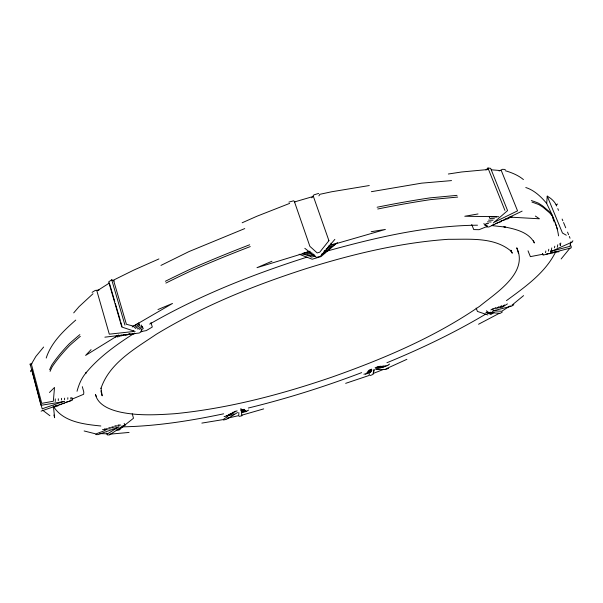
<?xml version="1.0" encoding="UTF-8"?>
<svg xmlns="http://www.w3.org/2000/svg" width="603" height="603" viewBox="0 0 603 603"><rect width="100%" height="100%" fill="white"/><g stroke="black" fill="none" stroke-linecap="round" stroke-linejoin="round"><path stroke-width="0.9" d="M58.287 400.513L58.303 398.787M61.536 399.985L61.559 398.319M64.544 399.812L64.589 398.168M238.833 412.482L238.758 415.603L227.045 418.301M67.77 399.269L67.83 397.709M70.762 399.118L70.83 397.618M30.685 371.719L30.738 370.483L32.524 369.88M546.68 203.55L547.23 196.126C551.255 198.395 554.888 201.681 556.712 206.007M545.527 252.74L545.828 250.946M548.466 251.089L548.79 249.243M550.682 250.856L550.569 251.474L569.941 246.31L571.018 241.735M551.775 247.923L550.765 253.479L549.325 253.72M554.459 247.818L554.768 246.182M557.278 247.32L557.783 244.773M560.255 245.617L560.79 243.001M374.056 369.375L373.151 373.483L383.938 369.255M374.146 369.918L373.121 374.373L370.242 375.526M77.026 391.279C78.872 384.428 81.691 377.614 86.515 372.3L85.505 373.453C99.035 356.901 116.748 344.464 134.627 333.052M46.212 358.054C51.157 342.527 63.797 330.58 75.759 320.072M100.95 388.513C109.422 362.863 135.253 348.602 156.298 334.273C203.173 305.834 254.398 285.242 306.49 268.516C352.619 254.097 400.023 242.67 448.361 239.293C469.435 239.512 494.452 236.632 511.593 251.609L510.869 250.712L512.271 253.207L510.945 250.177M572.85 240.703L572.435 241.924L550.381 251.79M555.318 252.544C544.803 273.28 524.723 287.179 506.475 300.633M318.904 195.869L319.869 194.302L331.748 191.746L369.277 185.536M569.963 248.157L561.137 258.966M311.789 197.837L313.907 194.867L318.64 193.42M334.861 239.376L320.381 256.267L316.5 257.428L304.817 248.315M73.709 312.882L78.993 306.723L93.02 293.736M43.627 347.034L35.826 356.494L31.364 364.129L41.765 403.347L53.335 401.236L54.519 387.435L49.476 392.493M91.068 349.642L85.603 355.416L118.467 335.155M485.995 169.971L487.955 168.018L490.638 168.335L507.583 210.605L493.299 222.997M124.278 425.53L123.645 426.133L121.904 426.065M123.02 426.743L122.462 427.271L120.713 427.203M119.59 429.547L118.964 430.135L116.228 430.037M120.736 428.748L120.178 429.276L117.479 429.178M124.979 425.258L125.56 424.723M121.889 427.542L121.203 428.145L119.439 428.077M523.577 295.621L511.977 305.163M337.401 242.572L320.984 256.599L312.181 259.23L299.148 254.217M332.087 246.401L330.632 247.577L326.246 248.881M121.776 427.527L133.504 418.233L132.23 413.786M330.075 248.496L328.756 249.536L324.271 250.878M325.56 252.318L324.18 253.366L321.512 254.165M334.567 244.652L333.158 245.73L327.844 247.313M327.866 250.147L326.246 251.368L323.547 252.175M114.299 280.968L111.728 279.815L108.676 281.85L121.821 327.045L135.14 331.469M227.776 416.492L223.004 419.62L201.854 423.102M502.322 312.007L500.264 313.349L487.314 312.399L486.644 310.651M388.098 365.026L389.613 364.046M487.812 311.939L485.882 312.686M490.872 309.972L493.171 308.495M488.611 312.203L487.141 313.145L486.711 312.867M492.289 309.844L495.968 307.485M490.427 312.135L487.721 313.379M495.734 308.736L498.771 306.791M109.377 283.026L96.902 290.985L109.301 334.175L132.607 331.612L133.776 330.919M492.327 311.517L493.51 310.756L511.548 306.173L513.824 304.771M491.49 312.226L489.154 313.726L488.649 313.5M497.724 308.239L501.628 305.744M492.327 312.776L489.644 314.005M499.977 307.892L504.568 304.96M494.053 312.437L490.902 314.442L490.465 314.178M501.937 307.409L507.447 303.889M510.326 305.811L501.719 311.261L493.39 310.862M118.474 427.037L107.553 433.828L99.842 433.602M92.078 292.372L95.297 290.405L99.02 290.096M231.74 415.429L234.085 413.99M237.559 412.542L226.494 419.296L223.502 420.012M115.301 337.054L118.512 335.132M132.17 326.962L137.793 323.6M121.52 335.125L119.145 336.534L116.99 336.979M134.168 327.572L138.909 324.738L138.373 322.952M124.896 334.582L120.932 335.977M135.2 328.439L139.964 325.597M129.509 333.595L127.173 334.989L125.017 335.426M137.303 328.959L141.2 326.645M139.074 329.366L142.233 327.497M149.634 324.113C198.621 295.832 251.549 274.908 305.322 257.669L307.048 257.127M140.989 329.984L143.31 328.612M485.807 314.05C454.202 332.894 420.917 348.76 386.915 362.75M499.058 313.439L478.548 324.241M246.446 411.231L248.624 410.078M499.111 171.003L502.427 169.315L505.269 169.466M160.941 265.418L188.897 251.617L244.765 228.575M495.018 221.881L517.547 210.854L501.319 170.626L491.241 169.797M522.123 211.125L488.935 226.992L486.621 226.939L485.603 224.346M555.981 204.832L557.647 204.04M406.889 359.313L385.784 368.93M242.157 222.771L256.893 216.251L289.644 203.399M65.84 402.405L67.687 401.598M158.906 258.951L133.813 270.084L113.507 280.124L126.411 324.286L133.519 326.125L172.511 303.46L157.978 309.527M271.945 261.242L256.984 267.679L309.987 251.413M62.833 403.799L64.461 403.098M53.418 407.522L55.265 406.731M56.629 406.384L58.25 405.691M69.066 401.304L70.694 400.618M487.314 226.374L479.038 229.69L473.724 229.577L471.742 224.482M59.614 404.922L61.461 404.153M53.102 406.927L56.539 405.518M72.043 399.163L83.644 394.272L83.817 392.093L82.325 386.689M505.269 219.643L502.97 220.57L501.161 220.51M499.585 222.236L501.628 221.422M369.051 370.182L371.652 369.157M375.111 367.792L378.578 366.436M368.222 370.92L371.697 369.549M376.905 367.498L380.38 366.134M367.626 371.847L371.915 370.159M377.923 367.8L382.212 366.111M367.001 372.503L371.275 370.822M379.822 367.461L384.088 365.787M366.247 373.483L371.433 371.448M380.063 368.056L386.108 365.682M368.976 372.541L370.717 371.863M365.471 374.199L370.672 372.149M382.815 367.385L388.015 365.335M492.003 225.349L494.091 224.542M512.151 216.831L508.706 217.381M509.136 218.301L507.04 219.115L505.239 219.055M388.52 368.365L385.566 369.496L375.775 369.277M495.508 223.69L497.912 222.771M361.687 372.616C324.663 386.704 286.787 398.628 248.308 408.035M117.939 427.474L98.04 434.612L95.756 434.597M41.11 411.133L72.3 400.234L71.855 397.505M63.737 401.417L42.165 408.796L32.072 370.717M345.662 383.35L369.307 375.398L369.217 373.476M302.819 253.35L310.032 251.202M328.959 245.564L334.364 243.959M311.02 252.325L303.935 254.436L302.751 254.134M312.211 253.064L306.068 254.896L304.839 254.519M313.5 254.089L308.11 255.695L306.935 255.393M314.532 254.858L310.025 256.207L308.676 255.876M315.286 256.026L311.728 257.089L310.605 256.78M263.684 408.894L241.411 415.309M326.901 251.127C375.971 237.492 426.321 225.658 477.493 225.198M288.912 202.111L293.661 200.784L294.92 202.043M230.369 413.598L234.039 412.761M241.381 411.08L245.052 410.244M228.349 414.495L232.879 413.454M241.931 411.389L245.557 410.56M226.253 415.678L231.71 414.427M241.705 412.143L246.25 411.095M227.316 415.61L229.14 415.196M224.082 416.605L230.444 415.15M241.343 412.648L246.793 411.404M234.552 411.487L237.16 410.892M240.642 410.1L244.125 409.309M232.313 412.437L235.811 411.638M241.924 410.244L244.547 409.648M239.044 416.402L241.931 415.761L240.936 408.427M128.733 334.559L131.183 334.054M223.63 413.816C190.329 420.826 156.531 426.193 122.432 426.849M132.698 334.07L134.816 333.647M371.373 191.686L421.618 183.154L451.541 180.599M543.092 254.187L530.369 256.637L528.032 250.833M553.999 252.077L557.639 251.376M123.547 334.793L125.364 334.454M140.793 331.62L146.235 330.617L152.303 327.037L150.961 322.552M363.873 374.207L365.501 373.913M551.888 253.011L553.524 252.725M478.021 213.959L464.777 216.251L498.734 216.733M64.611 401.425L40.989 405.322L30.15 364.061L31.997 363.82M371.199 231.695L385.385 229.434L331.605 244.954L330.987 243.182M557.383 251.979L558.996 251.73M554.843 252.634L556.268 252.416M546.356 254.097L547.984 253.855M448.338 174.011L461.544 171.991L487.917 169.533M104.884 337.175L139.18 333.029L141.833 331.454L141.306 329.66M129.072 432.434L109.776 434.175M457.692 197.06L430.708 199.601A372.601 93.352 -18 0 0 377.757 209M457.029 195.364L430.052 197.882A372.458 93.767 -18 0 0 377.109 207.236M375.684 368.735L379.317 368.81M487.382 225.228L484.608 225.16L483.93 223.411M485.905 223.427L488.528 223.494M487.412 221.881L491.159 221.987M488.536 220.125L493.043 220.261M494.437 218.708L489.938 218.557L489.259 216.839M491.113 216.779L496.668 216.967M102.555 429.562L107.115 429.72M105.789 428.748L110.289 428.914M108.864 427.67L113.274 427.844M111.97 426.856L116.341 427.03M118.18 424.972L120.728 425.077M114.932 425.778L119.288 425.952M510.281 217.133L539.451 218.791L535.381 216.07M491.339 225.53L505.367 227.097L503.897 226.803C514.924 228.952 528.831 231.997 534.364 242.986L533.459 240.74M100.822 425.989C84.314 424.286 63.714 422.138 53.818 406.957M84.134 430.964L95.907 433.926L105.178 430.444L104.681 428.665M505.239 170.702C511.736 172.616 518.196 175.217 523.442 179.588M487.872 314.954L477.433 311.427L476.151 308.08M525.778 187.518C534.266 190.231 540.989 196.638 546.604 203.354C551.647 213.643 557.014 224.369 558.551 235.871M566.292 235.215L562.463 233.029L547.23 196.126M49.913 415.723L42.564 410.146M96.284 396.314L95.417 394.37C98.01 405.585 111.058 410.108 121.075 412.264C138.796 415.904 157.082 414.917 175.006 413.696C228.499 408.404 280.802 394.588 331.552 377.244C383.259 358.951 434.484 337.363 479.845 306.136C495.772 292.983 528.725 272.85 516.756 247.795L518.459 253.305M557.79 208.615L558.514 210.357M562.117 219.062L562.84 220.804M563.556 222.545L565.72 227.768M567.529 232.117L568.606 234.733M569.33 236.474L570.046 238.215M570.204 244.245L571.267 246.823L571.131 247.901L543.137 255.122L542.436 253.388M559.72 243.695L560.436 245.436M487.955 168.018L504.922 210.417M555.197 223.065L556.117 225.575M556.433 226.434L557.338 228.929M142.361 326.253L142.888 328.024M141.253 325.002L141.788 326.803M138.856 323.2L139.376 324.972M111.728 279.815L124.934 325.092M109.64 283.915L114.796 301.658M115.316 303.43L120.223 320.291M120.736 322.062L122.025 326.502M124.188 423.344L124.685 425.115L109.256 434.982L107.228 434.876L106.723 433.082M100.874 390.842L102.156 395.817L100.995 388.098M53.908 415.015L54.632 417.736L53.365 405.917M30.15 364.061L30.376 365.275M55.25 398.877L55.25 401.5M79.86 334.627A382.083 97.927 -19.9 0 0 69.217 343.831A389.236 101.214 -20.1 0 0 51.768 365.086A397.347 105.148 -20.4 0 0 49.642 369.775M165.335 281.284A372.006 93.548 -19.3 0 1 192.463 268.199A369.662 92.515 -19 0 1 249.68 244.765M531.341 200.55A391.046 101.945 -17.2 0 1 538.373 203.136L542.421 205.744L549.054 211.389L551.624 214.389A408.11 110.598 -16.8 0 1 553.562 220.517M531.982 202.118A391.196 101.485 -17.2 0 1 539.014 204.688L543.054 207.281L549.672 212.897L552.235 215.882A408.269 110.108 -16.8 0 1 554.165 221.979M250.275 246.574A369.79 92.093 -19 0 0 193.02 270.001A372.141 93.126 -19.3 0 0 165.878 283.078M50.079 371.388A397.505 104.688 -20.4 0 1 52.212 366.714A389.372 100.761 -20.1 0 1 69.684 345.519A382.227 97.49 -19.9 0 1 80.335 336.331M328.921 240.68L319.771 252.16L317.193 252.936L309.874 246.341L294.52 201.937L313.379 196.42L328.921 240.68"/></g></svg>
